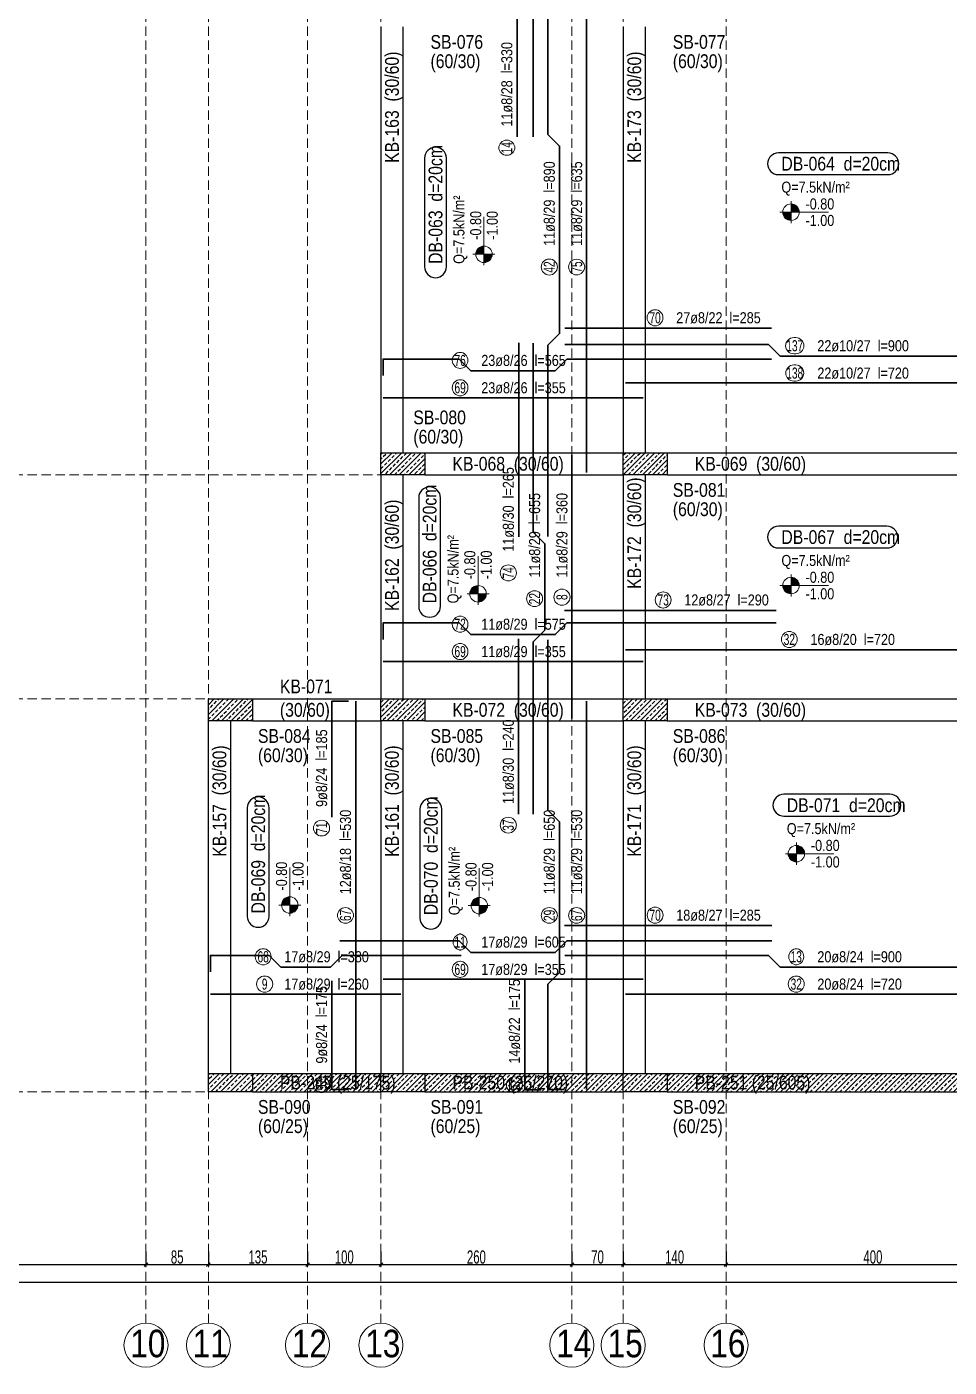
# Model space of a CAD drawing. Header units: millimetres. Extents: x 2300 to 11114, y 689 to 8824.
# Drawn here: x 5795 to 7051, y 809 to 2634 of the extents above; entities that cross this region are included whole.
import ezdxf
from ezdxf.enums import TextEntityAlignment as Align

# ---------------------------------------------------------------- set-up
doc = ezdxf.new("R2010")
doc.units = ezdxf.units.MM
doc.linetypes.add('DASHED', pattern=[19.05, 12.7, -6.35])
for name, color, linetype, lineweight in [('AKS BALONU (BEYKENT)', 7, 'Continuous', 20), ('AKS CIZGISI (BEYKENT)', 252, 'DASHED', 20), ('AKS NO (BEYKENT)', 3, 'Continuous', 20), ('AKS OLCU (BEYKENT)', 200, 'Continuous', 20), ('DONATI (BEYKENT)', 4, 'Continuous', 35), ('DONATI YAZISI (BEYKENT)', 3, 'Continuous', 20), ('DOSEME ISMI (BEYKENT)', 9, 'Continuous', 20), ('DOSEME PAFTA (BEYKENT)', 3, 'Continuous', 20), ('KIRIS (BEYKENT)', 2, 'Continuous', 30), ('KIRIS ISMI (BEYKENT)', 40, 'Continuous', 20), ('KOLON (BEYKENT)', 3, 'Continuous', 30), ('KOLON ISMI (BEYKENT)', 91, 'Continuous', 20), ('KOT CIZGI (BEYKENT)', 120, 'Continuous', 20), ('KOT YAZI (BEYKENT)', 7, 'Continuous', 20), ('PERDE (BEYKENT)', 6, 'Continuous', 30), ('PERDE ISMI (BEYKENT)', 240, 'Continuous', 20), ('POZ BALON (BEYKENT)', 14, 'Continuous', 20), ('POZ NO (BEYKENT)', 2, 'Continuous', 20), ('TARAMA (BEYKENT)', 252, 'Continuous', 25), ('YAZI (BEYKENT)', 140, 'Continuous', 20)]:
    doc.layers.add(name, color=color, linetype=linetype, lineweight=lineweight)
doc.styles.add('DONATI YAZISI (BEYKENT)', font='')
doc.styles.add('DSMOLC-50', font='bahnschrift light condensed', dxfattribs={"width": 0.75, "height": 18})
doc.styles.add('KOT (BEYKENT)', font='')
doc.styles.add('stastyle', font='RomanSTA.ttf')
doc.styles.add('YAZI (BEYKENT)', font='')
doc.styles.get('DONATI YAZISI (BEYKENT)').set_extended_font_data('Bahnschrift Light Condensed')
doc.styles.get('KOT (BEYKENT)').set_extended_font_data('Bahnschrift Light Condensed')
doc.styles.get('YAZI (BEYKENT)').set_extended_font_data('Bahnschrift Light Condensed')
doc.dimstyles.new('DSMOLC-50', dxfattribs={"dimtxt": 18, "dimasz": 5, "dimexe": 2, "dimexo": 2, "dimgap": 1, "dimtad": 1, "dimdec": 1, "dimrnd": 0.5, "dimzin": 12, "dimdsep": 46, "dimtxsty": 'DSMOLC-50', "dimblk": 'OBLIQUE', "dimblk1": 'OBLIQUE', "dimblk2": 'OBLIQUE', "dimcen": 0, "dimclrt": 7, "dimadec": 0, "dimazin": 0, "dimtfac": 1, "dimtdec": 4, "dimtix": 1, "dimtmove": 2, "dimatfit": 3, "dimfxl": 1, "dimtzin": 0, "dimarcsym": 0})
pattern_1 = [(45, (705.027, 417.84), (-6.629126, 6.629126), []), (45, (711.6565, 417.84), (-6.629126, 6.629126), [4.6875, -2.34375])]

# ---------------------------------------------------------------- blocks, each defined once
blk = doc.blocks.new('_Oblique')
at = {"color": 0, "linetype": 'ByBlock', "lineweight": -2}
blk.add_line((-0.5, -0.5), (0.5, 0.5), dxfattribs=at)
blk = doc.blocks.new('*D214')
at = {"layer": 'AKS OLCU (BEYKENT)', "color": 0, "lineweight": -2, "transparency": 16777216}
for p, q in [((5406.9, 966.6), (5406.9, 946.6)), ((5956.9, 966.6), (5956.9, 946.6)), ((5406.9, 948.6), (5956.9, 948.6))]:
    blk.add_line(p, q, dxfattribs=at)
at = {"layer": 'DEFPOINTS', "color": 0, "transparency": 16777216}
for p in [(5406.9, 968.6), (5956.9, 968.6), (5956.9, 948.6)]:
    blk.add_point(p, dxfattribs=at)
at = {"layer": 'AKS OLCU (BEYKENT)', "color": 0, "lineweight": -2, "transparency": 16777216, "xscale": 5, "yscale": 5, "zscale": 5, "rotation": 180}
blk.add_blockref('_Oblique', (5406.9, 948.6), dxfattribs=at)
at = {"layer": 'AKS OLCU (BEYKENT)', "color": 0, "lineweight": -2, "transparency": 16777216, "xscale": 5, "yscale": 5, "zscale": 5}
blk.add_blockref('_Oblique', (5956.9, 948.6), dxfattribs=at)
at = {"layer": 'AKS OLCU (BEYKENT)', "color": 7, "transparency": 16777216, "insert": (5681.9, 958.8), "char_height": 18, "attachment_point": 5, "style": 'DSMOLC-50'}
blk.add_mtext('550', dxfattribs=at)
blk = doc.blocks.new('*D215')
at = {"layer": 'AKS OLCU (BEYKENT)', "color": 0, "lineweight": -2, "transparency": 16777216}
for p, q in [((5956.9, 966.6), (5956.9, 946.6)), ((6041.9, 966.6), (6041.9, 946.6)), ((5956.9, 948.6), (6041.9, 948.6))]:
    blk.add_line(p, q, dxfattribs=at)
at = {"layer": 'DEFPOINTS', "color": 0, "transparency": 16777216}
for p in [(5956.9, 968.6), (6041.9, 968.6), (6041.9, 948.6)]:
    blk.add_point(p, dxfattribs=at)
at = {"layer": 'AKS OLCU (BEYKENT)', "color": 0, "lineweight": -2, "transparency": 16777216, "xscale": 5, "yscale": 5, "zscale": 5, "rotation": 180}
blk.add_blockref('_Oblique', (5956.9, 948.6), dxfattribs=at)
at = {"layer": 'AKS OLCU (BEYKENT)', "color": 0, "lineweight": -2, "transparency": 16777216, "xscale": 5, "yscale": 5, "zscale": 5}
blk.add_blockref('_Oblique', (6041.9, 948.6), dxfattribs=at)
at = {"layer": 'AKS OLCU (BEYKENT)', "color": 7, "transparency": 16777216, "insert": (5999.4, 958.8), "char_height": 18, "attachment_point": 5, "style": 'DSMOLC-50'}
blk.add_mtext('85', dxfattribs=at)
blk = doc.blocks.new('*D216')
at = {"layer": 'AKS OLCU (BEYKENT)', "color": 0, "lineweight": -2, "transparency": 16777216}
for p, q in [((6041.9, 966.6), (6041.9, 946.6)), ((6176.9, 966.6), (6176.9, 946.6)), ((6041.9, 948.6), (6176.9, 948.6))]:
    blk.add_line(p, q, dxfattribs=at)
at = {"layer": 'DEFPOINTS', "color": 0, "transparency": 16777216}
for p in [(6041.9, 968.6), (6176.9, 968.6), (6176.9, 948.6)]:
    blk.add_point(p, dxfattribs=at)
at = {"layer": 'AKS OLCU (BEYKENT)', "color": 0, "lineweight": -2, "transparency": 16777216, "xscale": 5, "yscale": 5, "zscale": 5, "rotation": 180}
blk.add_blockref('_Oblique', (6041.9, 948.6), dxfattribs=at)
at = {"layer": 'AKS OLCU (BEYKENT)', "color": 0, "lineweight": -2, "transparency": 16777216, "xscale": 5, "yscale": 5, "zscale": 5}
blk.add_blockref('_Oblique', (6176.9, 948.6), dxfattribs=at)
at = {"layer": 'AKS OLCU (BEYKENT)', "color": 7, "transparency": 16777216, "insert": (6109.4, 958.8), "char_height": 18, "attachment_point": 5, "style": 'DSMOLC-50'}
blk.add_mtext('135', dxfattribs=at)
blk = doc.blocks.new('*D217')
at = {"layer": 'AKS OLCU (BEYKENT)', "color": 0, "lineweight": -2, "transparency": 16777216}
for p, q in [((6176.9, 966.6), (6176.9, 946.6)), ((6276.9, 966.6), (6276.9, 946.6)), ((6176.9, 948.6), (6276.9, 948.6))]:
    blk.add_line(p, q, dxfattribs=at)
at = {"layer": 'DEFPOINTS', "color": 0, "transparency": 16777216}
for p in [(6176.9, 968.6), (6276.9, 968.6), (6276.9, 948.6)]:
    blk.add_point(p, dxfattribs=at)
at = {"layer": 'AKS OLCU (BEYKENT)', "color": 0, "lineweight": -2, "transparency": 16777216, "xscale": 5, "yscale": 5, "zscale": 5, "rotation": 180}
blk.add_blockref('_Oblique', (6176.9, 948.6), dxfattribs=at)
at = {"layer": 'AKS OLCU (BEYKENT)', "color": 0, "lineweight": -2, "transparency": 16777216, "xscale": 5, "yscale": 5, "zscale": 5}
blk.add_blockref('_Oblique', (6276.9, 948.6), dxfattribs=at)
at = {"layer": 'AKS OLCU (BEYKENT)', "color": 7, "transparency": 16777216, "insert": (6226.9, 958.8), "char_height": 18, "attachment_point": 5, "style": 'DSMOLC-50'}
blk.add_mtext('100', dxfattribs=at)
blk = doc.blocks.new('*D218')
at = {"layer": 'AKS OLCU (BEYKENT)', "color": 0, "lineweight": -2, "transparency": 16777216}
for p, q in [((6276.9, 966.6), (6276.9, 946.6)), ((6536.9, 966.6), (6536.9, 946.6)), ((6276.9, 948.6), (6536.9, 948.6))]:
    blk.add_line(p, q, dxfattribs=at)
at = {"layer": 'DEFPOINTS', "color": 0, "transparency": 16777216}
for p in [(6276.9, 968.6), (6536.9, 968.6), (6536.9, 948.6)]:
    blk.add_point(p, dxfattribs=at)
at = {"layer": 'AKS OLCU (BEYKENT)', "color": 0, "lineweight": -2, "transparency": 16777216, "xscale": 5, "yscale": 5, "zscale": 5, "rotation": 180}
blk.add_blockref('_Oblique', (6276.9, 948.6), dxfattribs=at)
at = {"layer": 'AKS OLCU (BEYKENT)', "color": 0, "lineweight": -2, "transparency": 16777216, "xscale": 5, "yscale": 5, "zscale": 5}
blk.add_blockref('_Oblique', (6536.9, 948.6), dxfattribs=at)
at = {"layer": 'AKS OLCU (BEYKENT)', "color": 7, "transparency": 16777216, "insert": (6406.9, 958.8), "char_height": 18, "attachment_point": 5, "style": 'DSMOLC-50'}
blk.add_mtext('260', dxfattribs=at)
blk = doc.blocks.new('*D219')
at = {"layer": 'AKS OLCU (BEYKENT)', "color": 0, "lineweight": -2, "transparency": 16777216}
for p, q in [((6536.9, 966.6), (6536.9, 946.6)), ((6606.9, 966.6), (6606.9, 946.6)), ((6536.9, 948.6), (6606.9, 948.6))]:
    blk.add_line(p, q, dxfattribs=at)
at = {"layer": 'DEFPOINTS', "color": 0, "transparency": 16777216}
for p in [(6536.9, 968.6), (6606.9, 968.6), (6606.9, 948.6)]:
    blk.add_point(p, dxfattribs=at)
at = {"layer": 'AKS OLCU (BEYKENT)', "color": 0, "lineweight": -2, "transparency": 16777216, "xscale": 5, "yscale": 5, "zscale": 5, "rotation": 180}
blk.add_blockref('_Oblique', (6536.9, 948.6), dxfattribs=at)
at = {"layer": 'AKS OLCU (BEYKENT)', "color": 0, "lineweight": -2, "transparency": 16777216, "xscale": 5, "yscale": 5, "zscale": 5}
blk.add_blockref('_Oblique', (6606.9, 948.6), dxfattribs=at)
at = {"layer": 'AKS OLCU (BEYKENT)', "color": 7, "transparency": 16777216, "insert": (6571.9, 958.8), "char_height": 18, "attachment_point": 5, "style": 'DSMOLC-50'}
blk.add_mtext('70', dxfattribs=at)
blk = doc.blocks.new('*D220')
at = {"layer": 'AKS OLCU (BEYKENT)', "color": 0, "lineweight": -2, "transparency": 16777216}
for p, q in [((6606.9, 966.6), (6606.9, 946.6)), ((6746.9, 966.6), (6746.9, 946.6)), ((6606.9, 948.6), (6746.9, 948.6))]:
    blk.add_line(p, q, dxfattribs=at)
at = {"layer": 'DEFPOINTS', "color": 0, "transparency": 16777216}
for p in [(6606.9, 968.6), (6746.9, 968.6), (6746.9, 948.6)]:
    blk.add_point(p, dxfattribs=at)
at = {"layer": 'AKS OLCU (BEYKENT)', "color": 0, "lineweight": -2, "transparency": 16777216, "xscale": 5, "yscale": 5, "zscale": 5, "rotation": 180}
blk.add_blockref('_Oblique', (6606.9, 948.6), dxfattribs=at)
at = {"layer": 'AKS OLCU (BEYKENT)', "color": 0, "lineweight": -2, "transparency": 16777216, "xscale": 5, "yscale": 5, "zscale": 5}
blk.add_blockref('_Oblique', (6746.9, 948.6), dxfattribs=at)
at = {"layer": 'AKS OLCU (BEYKENT)', "color": 7, "transparency": 16777216, "insert": (6676.9, 958.8), "char_height": 18, "attachment_point": 5, "style": 'DSMOLC-50'}
blk.add_mtext('140', dxfattribs=at)
blk = doc.blocks.new('*D221')
at = {"layer": 'AKS OLCU (BEYKENT)', "color": 0, "lineweight": -2, "transparency": 16777216}
for p, q in [((6746.9, 966.6), (6746.9, 946.6)), ((7146.9, 966.6), (7146.9, 946.6)), ((6746.9, 948.6), (7146.9, 948.6))]:
    blk.add_line(p, q, dxfattribs=at)
at = {"layer": 'DEFPOINTS', "color": 0, "transparency": 16777216}
for p in [(6746.9, 968.6), (7146.9, 968.6), (7146.9, 948.6)]:
    blk.add_point(p, dxfattribs=at)
at = {"layer": 'AKS OLCU (BEYKENT)', "color": 0, "lineweight": -2, "transparency": 16777216, "xscale": 5, "yscale": 5, "zscale": 5, "rotation": 180}
blk.add_blockref('_Oblique', (6746.9, 948.6), dxfattribs=at)
at = {"layer": 'AKS OLCU (BEYKENT)', "color": 0, "lineweight": -2, "transparency": 16777216, "xscale": 5, "yscale": 5, "zscale": 5}
blk.add_blockref('_Oblique', (7146.9, 948.6), dxfattribs=at)
at = {"layer": 'AKS OLCU (BEYKENT)', "color": 7, "transparency": 16777216, "insert": (6946.9, 958.8), "char_height": 18, "attachment_point": 5, "style": 'DSMOLC-50'}
blk.add_mtext('400', dxfattribs=at)
blk = doc.blocks.new('*D246')
at = {"layer": 'AKS OLCU (BEYKENT)', "color": 0, "lineweight": -2, "transparency": 16777216}
for p, q in [((3561.9, 966.6), (3561.9, 922.6)), ((10671.9, 966.6), (10671.9, 922.6)), ((3561.9, 924.6), (10671.9, 924.6))]:
    blk.add_line(p, q, dxfattribs=at)
at = {"layer": 'DEFPOINTS', "color": 0, "transparency": 16777216}
for p in [(3561.9, 968.6), (10671.9, 968.6), (10671.9, 924.6)]:
    blk.add_point(p, dxfattribs=at)
at = {"layer": 'AKS OLCU (BEYKENT)', "color": 0, "lineweight": -2, "transparency": 16777216, "xscale": 5, "yscale": 5, "zscale": 5, "rotation": 180}
blk.add_blockref('_Oblique', (3561.9, 924.6), dxfattribs=at)
at = {"layer": 'AKS OLCU (BEYKENT)', "color": 0, "lineweight": -2, "transparency": 16777216, "xscale": 5, "yscale": 5, "zscale": 5}
blk.add_blockref('_Oblique', (10671.9, 924.6), dxfattribs=at)
at = {"layer": 'AKS OLCU (BEYKENT)', "color": 7, "transparency": 16777216, "insert": (7116.9, 934.8), "char_height": 18, "attachment_point": 5, "style": 'DSMOLC-50'}
blk.add_mtext('7110', dxfattribs=at)

msp = doc.modelspace()

# ---------------------------------------------------------------- hatches: boundary and pattern name
at = {"layer": 'KOT CIZGI (BEYKENT)'}
h = msp.add_hatch(color=256, dxfattribs=at)
h.dxf.hatch_style = 1
h.paths.add_polyline_path([(6835.38, 2392.71), (6835.38, 2381.46), (6846.63, 2381.46, 0.4142136)])
h = msp.add_hatch(color=256, dxfattribs=at)
h.dxf.hatch_style = 1
h.paths.add_polyline_path([(6835.38, 2381.46), (6824.13, 2381.46, 0.4142136), (6835.38, 2370.21)])
h = msp.add_hatch(color=256, dxfattribs=at)
h.dxf.hatch_style = 1
h.paths.add_polyline_path([(6405.96, 2324.14), (6417.21, 2324.14), (6417.21, 2335.39, 0.4142136)])
h = msp.add_hatch(color=256, dxfattribs=at)
h.dxf.hatch_style = 1
h.paths.add_polyline_path([(6417.21, 2324.14), (6417.21, 2312.89, 0.4142136), (6428.46, 2324.14)])
h = msp.add_hatch(color=256, dxfattribs=at)
h.dxf.hatch_style = 1
h.paths.add_polyline_path([(6835.38, 1884.38), (6835.38, 1873.13), (6846.63, 1873.13, 0.4142136)])
h = msp.add_hatch(color=256, dxfattribs=at)
h.dxf.hatch_style = 1
h.paths.add_polyline_path([(6397.91, 1861.87), (6409.16, 1861.87), (6409.16, 1873.12, 0.4142136)])
h = msp.add_hatch(color=256, dxfattribs=at)
h.dxf.hatch_style = 1
h.paths.add_polyline_path([(6409.16, 1861.87), (6409.16, 1850.62, 0.4142136), (6420.41, 1861.87)])
h = msp.add_hatch(color=256, dxfattribs=at)
h.dxf.hatch_style = 1
h.paths.add_polyline_path([(6835.38, 1873.13), (6824.13, 1873.13, 0.4142136), (6835.38, 1861.88)])
h = msp.add_hatch(color=256, dxfattribs=at)
h.dxf.hatch_style = 1
h.paths.add_polyline_path([(6842.72, 1519.31), (6842.72, 1508.06), (6853.97, 1508.06, 0.4142136)])
h = msp.add_hatch(color=256, dxfattribs=at)
h.dxf.hatch_style = 1
h.paths.add_polyline_path([(6842.72, 1508.06), (6831.47, 1508.06, 0.4142136), (6842.72, 1496.81)])
h = msp.add_hatch(color=256, dxfattribs=at)
h.dxf.hatch_style = 1
h.paths.add_polyline_path([(6141.48, 1438.13), (6152.73, 1438.13), (6152.73, 1449.38, 0.4142136)])
h = msp.add_hatch(color=256, dxfattribs=at)
h.dxf.hatch_style = 1
h.paths.add_polyline_path([(6399.6, 1437.31), (6410.85, 1437.31), (6410.85, 1448.56, 0.4142136)])
h = msp.add_hatch(color=256, dxfattribs=at)
h.dxf.hatch_style = 1
h.paths.add_polyline_path([(6152.73, 1438.13), (6152.73, 1426.88, 0.4142136), (6163.98, 1438.13)])
h = msp.add_hatch(color=256, dxfattribs=at)
h.dxf.hatch_style = 1
h.paths.add_polyline_path([(6410.85, 1437.31), (6410.85, 1426.06, 0.4142136), (6422.1, 1437.31)])
at = {"layer": 'TARAMA (BEYKENT)'}
h = msp.add_hatch(dxfattribs=at)
h.set_pattern_fill('ANSI33', color=256, scale=1.5, style=0, pattern_type=0)
h.set_pattern_definition(pattern_1)
h.paths.add_polyline_path([(6276.88, 2053.91), (6336.88, 2053.91), (6336.88, 2023.91), (6276.88, 2023.91)], flags=0)
h = msp.add_hatch(dxfattribs=at)
h.set_pattern_fill('ANSI33', color=256, scale=1.5, style=0, pattern_type=0)
h.set_pattern_definition(pattern_1)
h.paths.add_polyline_path([(6606.88, 2053.91), (6666.88, 2053.91), (6666.88, 2023.91), (6606.88, 2023.91)], flags=0)
h = msp.add_hatch(dxfattribs=at)
h.set_pattern_fill('ANSI33', color=256, scale=1.5, style=0, pattern_type=0)
h.set_pattern_definition(pattern_1)
h.paths.add_polyline_path([(6041.88, 1718.91), (6101.88, 1718.91), (6101.88, 1688.91), (6041.88, 1688.91)], flags=0)
h = msp.add_hatch(dxfattribs=at)
h.set_pattern_fill('ANSI33', color=256, scale=1.5, style=0, pattern_type=0)
h.set_pattern_definition(pattern_1)
h.paths.add_polyline_path([(6276.88, 1718.91), (6336.88, 1718.91), (6336.88, 1688.91), (6276.88, 1688.91)], flags=0)
h = msp.add_hatch(dxfattribs=at)
h.set_pattern_fill('ANSI33', color=256, scale=1.5, style=0, pattern_type=0)
h.set_pattern_definition(pattern_1)
h.paths.add_polyline_path([(6606.88, 1718.91), (6666.88, 1718.91), (6666.88, 1688.91), (6606.88, 1688.91)], flags=0)
h = msp.add_hatch(dxfattribs=at)
h.set_pattern_fill('ANSI33', color=256, scale=1.5, style=0, pattern_type=0)
h.set_pattern_definition(pattern_1)
h.paths.add_polyline_path([(6041.88, 1208.91), (6101.88, 1208.91), (6101.88, 1183.91), (6041.88, 1183.91)], flags=0)
h = msp.add_hatch(dxfattribs=at)
h.set_pattern_fill('ANSI33', color=256, scale=1.5, style=0, pattern_type=0)
h.set_pattern_definition([(45, (315.0275, 417.74), (-6.629126, 6.629126), []), (45, (321.657, 417.74), (-6.629126, 6.629126), [4.6875, -2.34375])])
h.paths.add_polyline_path([(6101.88, 1208.81), (6276.88, 1208.81), (6276.88, 1183.81), (6101.88, 1183.81)])
h = msp.add_hatch(dxfattribs=at)
h.set_pattern_fill('ANSI33', color=256, scale=1.5, style=0, pattern_type=0)
h.set_pattern_definition(pattern_1)
h.paths.add_polyline_path([(6276.88, 1208.91), (6336.88, 1208.91), (6336.88, 1183.91), (6276.88, 1183.91)], flags=0)
h = msp.add_hatch(dxfattribs=at)
h.set_pattern_fill('ANSI33', color=256, scale=1.5, style=0, pattern_type=0)
h.set_pattern_definition([(45, (645.027, 417.74), (-6.629126, 6.629126), []), (45, (651.656, 417.74), (-6.629126, 6.629126), [4.6875, -2.34375])])
h.paths.add_polyline_path([(6336.88, 1208.91), (6606.88, 1208.81), (6606.88, 1183.81), (6336.88, 1183.91)])
h = msp.add_hatch(dxfattribs=at)
h.set_pattern_fill('ANSI33', color=256, scale=1.5, style=0, pattern_type=0)
h.set_pattern_definition(pattern_1)
h.paths.add_polyline_path([(6606.88, 1208.91), (6666.88, 1208.91), (6666.88, 1183.91), (6606.88, 1183.91)], flags=0)
at = {"layer": 'TARAMA (BEYKENT)', "lineweight": -3}
h = msp.add_hatch(dxfattribs=at)
h.set_pattern_fill('ANSI33', color=256, scale=1.5, style=0)
h.set_pattern_definition([(45, (-157652.923, -16846.83), (-6.7351921, 6.7351921), []), (45, (-157646.188, -16846.83), (-6.7351921, 6.7351921), [4.7625, -2.38125])])
h.paths.add_polyline_path([(7271.88, 1208.91), (6666.88, 1208.91), (6666.88, 1183.91), (7271.88, 1183.91)])

# ---------------------------------------------------------------- linework, layer by layer
at = {"layer": 'AKS BALONU (BEYKENT)'}
for centre in [(5956.88, 838.91), (6041.88, 838.91), (6176.88, 838.91), (6276.88, 838.91), (6536.88, 838.91), (6606.88, 838.91), (6746.88, 838.91)]:
    msp.add_circle(centre, 30, dxfattribs=at)
at = {"layer": 'AKS CIZGISI (BEYKENT)'}
for p, q in [((5956.88, 868.91), (5956.88, 8453.91)), ((6041.88, 868.91), (6041.88, 8453.91)), ((6176.88, 868.91), (6176.88, 8453.91)), ((6276.88, 868.91), (6276.88, 8453.91)), ((6536.88, 868.91), (6536.88, 8453.91)), ((6606.88, 868.91), (6606.88, 8453.91)), ((6746.88, 868.91), (6746.88, 8453.91)), ((3261.88, 2023.91), (10994.38, 2023.91)), ((3261.88, 1718.91), (10994.38, 1718.91)), ((3261.88, 1183.91), (10994.38, 1183.91))]:
    msp.add_line(p, q, dxfattribs=at)
at = {"layer": 'DONATI (BEYKENT)'}
for points in [[(6484.38, 2484.27), (6484.38, 2810.27), (6500.29, 2826.19), (6500.28, 3081.35), (6484.38, 3097.27), (6484.38, 3437.02)], [(6462.46, 2484.17), (6462.46, 2812.52)], [(6504.38, 1940.03), (6504.38, 2200.28), (6520.29, 2216.2), (6520.28, 2471.36), (6504.38, 2487.28), (6504.38, 2813.28)], [(6556.88, 2026.91), (6556.88, 2660.91)], [(6527.46, 2223.57), (6808.66, 2223.57)], [(6464.52, 1939.52), (6464.52, 2203.54)], [(6484.38, 1561.95), (6484.38, 1796.52), (6500.29, 1812.44), (6500.28, 1930.1), (6484.38, 1946.02), (6484.38, 2203.27)], [(6527.25, 2201.41), (6804.5, 2201.41), (6820.42, 2185.5), (7118.08, 2185.51), (7134, 2201.41), (7411.25, 2201.41)], [(6279.78, 2158.91), (6279.76, 2181.41), (6383.26, 2181.41), (6399.17, 2165.5), (6514.34, 2165.51), (6530.26, 2181.41), (6808.77, 2181.41)], [(6609.88, 2148.91), (7328.88, 2148.91)], [(6279.88, 2128.91), (6633.88, 2128.91)], [(6536.88, 1691.9), (6536.88, 2050.9)], [(6527.02, 1839.36), (6814.98, 1839.36)], [(6279.78, 1799.74), (6279.76, 1822.24), (6383.26, 1822.24), (6399.17, 1806.34), (6514.34, 1806.34), (6530.26, 1822.24), (6815.01, 1822.24)], [(6464.46, 1561.84), (6464.46, 1800.75)], [(6526.88, 1186.8), (6504.38, 1186.78), (6504.38, 1330.28), (6520.29, 1346.2), (6520.28, 1551.36), (6504.38, 1567.28), (6504.38, 1799.23)], [(6609.88, 1785.58), (7328.88, 1785.58)], [(6279.88, 1769.74), (6633.88, 1769.74)], [(6210.16, 1557.87), (6210.16, 1715.8), (6232.66, 1715.8)], [(6242.72, 1186.91), (6242.72, 1715.91)], [(6556.88, 1186.91), (6556.88, 1715.91)], [(6526.69, 1410.18), (6809.28, 1410.18)], [(6221, 1389.49), (6383.25, 1389.49), (6399.17, 1373.58), (6514.33, 1373.59), (6530.25, 1389.49), (6809.39, 1389.49)], [(6044.78, 1346.98), (6044.76, 1369.48), (6124.51, 1369.48), (6140.42, 1353.58), (6208.09, 1353.59), (6224.01, 1369.48), (6386.26, 1369.48)], [(6527.26, 1369.48), (6804.51, 1369.48), (6820.43, 1353.58), (7118.09, 1353.59), (7134.01, 1369.48), (7411.26, 1369.48)], [(6232.66, 1186.8), (6210.16, 1186.8), (6210.16, 1334.87)], [(6279.88, 1336.99), (6633.88, 1336.99)], [(6495.32, 1186.67), (6472.82, 1186.67), (6472.82, 1337.05)], [(6044.88, 1316.98), (6303.88, 1316.98)], [(6609.88, 1316.98), (7328.88, 1316.98)]]:
    msp.add_lwpolyline(points, dxfattribs=at)
at = {"layer": 'DOSEME PAFTA (BEYKENT)', "lineweight": -3}
for points in [[(6366.08, 2307.11), (6366.08, 2455.11, 1), (6336.41, 2455.11), (6336.41, 2307.11, 1)], [(6818.34, 2432.59), (6967.27, 2432.59, 1), (6967.27, 2462.27), (6818.34, 2462.27, 1)], [(6358.04, 1844.84), (6358.04, 1992.56, 1), (6328.36, 1992.56), (6328.36, 1844.84, 1)], [(6818.34, 1924.26), (6965.93, 1924.26, 1), (6965.93, 1953.93), (6818.34, 1953.93, 1)], [(6825.68, 1559.18), (6970.18, 1559.18, 1), (6970.18, 1588.86), (6825.68, 1588.86, 1)], [(6124.56, 1422.7), (6124.56, 1570.42, 1), (6094.88, 1570.42), (6094.88, 1422.7, 1)], [(6359.72, 1420.28), (6359.72, 1568.63, 1), (6330.05, 1568.63), (6330.05, 1420.28, 1)]]:
    msp.add_lwpolyline(points, format="xyb", close=True, dxfattribs=at)
at = {"layer": 'KIRIS (BEYKENT)'}
for p, q in [((6276.78, 2633.81), (6276.78, 2053.81)), ((6306.88, 2633.81), (6306.88, 2053.81)), ((6606.78, 2633.81), (6606.78, 2053.81)), ((6636.88, 2633.81), (6636.88, 2053.81)), ((6336.78, 2053.91), (6606.78, 2053.91)), ((6666.78, 2053.91), (7271.98, 2053.91)), ((6276.78, 2023.81), (6276.78, 1719.01)), ((6306.88, 2023.81), (6306.88, 1719.01)), ((6336.78, 2023.91), (6606.78, 2023.91)), ((6606.78, 2023.81), (6606.78, 1719.01)), ((6636.88, 2023.81), (6636.88, 1719.01)), ((6666.78, 2023.91), (7271.98, 2023.91)), ((6101.78, 1718.91), (6276.78, 1718.91)), ((6336.78, 1718.91), (6606.78, 1718.91)), ((6666.78, 1718.91), (7271.98, 1718.91)), ((6041.78, 1689.01), (6041.78, 1208.81)), ((6071.88, 1689.01), (6071.88, 1208.81)), ((6101.78, 1688.91), (6276.78, 1688.91)), ((6276.78, 1689.01), (6276.78, 1208.81)), ((6306.88, 1689.01), (6306.88, 1208.81)), ((6336.78, 1688.91), (6606.78, 1688.91)), ((6606.78, 1689.01), (6606.78, 1208.81)), ((6636.88, 1689.01), (6636.88, 1208.81)), ((6666.78, 1688.91), (7271.98, 1688.91))]:
    msp.add_line(p, q, dxfattribs=at)
at = {"layer": 'KOLON (BEYKENT)'}
for points in [[(6276.88, 2053.91), (6336.88, 2053.91), (6336.88, 2023.91), (6276.88, 2023.91)], [(6606.88, 2053.91), (6666.88, 2053.91), (6666.88, 2023.91), (6606.88, 2023.91)], [(6041.88, 1718.91), (6101.88, 1718.91), (6101.88, 1688.91), (6041.88, 1688.91)], [(6276.88, 1718.91), (6336.88, 1718.91), (6336.88, 1688.91), (6276.88, 1688.91)], [(6606.88, 1718.91), (6666.88, 1718.91), (6666.88, 1688.91), (6606.88, 1688.91)], [(6041.88, 1208.91), (6101.88, 1208.91), (6101.88, 1183.91), (6041.88, 1183.91)], [(6276.88, 1208.91), (6336.88, 1208.91), (6336.88, 1183.91), (6276.88, 1183.91)], [(6606.88, 1208.91), (6666.88, 1208.91), (6666.88, 1183.91), (6606.88, 1183.91)]]:
    msp.add_lwpolyline(points, close=True, dxfattribs=at)
at = {"layer": 'KOT CIZGI (BEYKENT)'}
for p, q in [((6835.38, 2396.46), (6835.38, 2366.46)), ((6417.21, 2309.14), (6417.21, 2375.18)), ((6820.38, 2381.46), (6886.42, 2381.46)), ((6402.21, 2324.14), (6432.21, 2324.14)), ((6409.16, 1846.87), (6409.16, 1912.91)), ((6835.38, 1888.13), (6835.38, 1858.13)), ((6394.16, 1861.87), (6424.16, 1861.87)), ((6820.38, 1873.13), (6886.42, 1873.13)), ((6842.72, 1523.06), (6842.72, 1493.06)), ((6827.72, 1508.06), (6893.76, 1508.06)), ((6152.73, 1423.13), (6152.73, 1489.16)), ((6410.85, 1422.31), (6410.85, 1488.35)), ((6137.73, 1438.13), (6167.73, 1438.13)), ((6395.85, 1437.31), (6425.85, 1437.31))]:
    msp.add_line(p, q, dxfattribs=at)
for centre in [(6835.38, 2381.46), (6417.21, 2324.14), (6835.38, 1873.13), (6409.16, 1861.87), (6842.72, 1508.06), (6152.73, 1438.13), (6410.85, 1437.31)]:
    msp.add_circle(centre, 11.25, dxfattribs=at)
at = {"layer": 'PERDE (BEYKENT)'}
for p, q in [((6101.78, 1208.91), (6276.78, 1208.91)), ((6336.78, 1208.91), (6606.78, 1208.91)), ((6666.78, 1208.91), (7271.98, 1208.91)), ((6101.78, 1183.91), (6276.78, 1183.91)), ((6336.78, 1183.91), (6606.78, 1183.91)), ((6666.78, 1183.91), (7271.98, 1183.91))]:
    msp.add_line(p, q, dxfattribs=at)
at = {"layer": 'POZ BALON (BEYKENT)'}
for p, q in [((6437.32, 2469.88), (6437.32, 2468.55)), ((6459.32, 2469.88), (6459.32, 2468.55)), ((6495.14, 2306.9), (6495.14, 2306.71)), ((6517.14, 2306.9), (6517.14, 2306.71)), ((6532.38, 2307.12), (6532.38, 2306.46)), ((6554.38, 2307.12), (6554.38, 2306.46)), ((6650.47, 2248.71), (6650.01, 2248.71)), ((6650.47, 2226.71), (6650.01, 2226.71)), ((6839.1, 2210.64), (6841.89, 2210.64)), ((6385.12, 2190.64), (6384.39, 2190.64)), ((6839.1, 2188.64), (6841.89, 2188.64)), ((6839.15, 2173.41), (6841.82, 2173.41)), ((6385.12, 2168.64), (6384.39, 2168.64)), ((6385.05, 2153.41), (6384.44, 2153.41)), ((6839.15, 2151.41), (6841.82, 2151.41)), ((6385.05, 2131.41), (6384.44, 2131.41)), ((6439.38, 1890.53), (6439.38, 1890.29)), ((6461.38, 1890.53), (6461.38, 1890.29)), ((6661.55, 1864.5), (6660.95, 1864.5)), ((6475.15, 1855.56), (6475.15, 1855.02)), ((6497.15, 1855.56), (6497.15, 1855.02)), ((6385.07, 1831.47), (6384.44, 1831.47)), ((6661.55, 1842.5), (6660.95, 1842.5)), ((6385.07, 1809.47), (6384.44, 1809.47)), ((6833.25, 1810.72), (6832.9, 1810.72)), ((6385.05, 1794.24), (6384.44, 1794.24)), ((6833.25, 1788.72), (6832.9, 1788.72)), ((6385.05, 1772.24), (6384.44, 1772.24)), ((6185.02, 1543.15), (6185.02, 1542.68)), ((6207.02, 1543.15), (6207.02, 1542.68)), ((6439.32, 1547.16), (6439.32, 1546.61)), ((6461.32, 1547.16), (6461.32, 1546.61)), ((6217.58, 1424.45), (6217.58, 1423.61)), ((6239.58, 1424.45), (6239.58, 1423.61)), ((6495.14, 1424.34), (6495.14, 1423.7)), ((6517.14, 1424.34), (6517.14, 1423.7)), ((6532.38, 1424.42), (6532.38, 1423.59)), ((6554.38, 1424.42), (6554.38, 1423.59)), ((6650.52, 1435.32), (6650.06, 1435.32)), ((6650.52, 1413.32), (6650.06, 1413.32)), ((6386.26, 1398.72), (6383.23, 1398.72)), ((6116.74, 1378.72), (6116.27, 1378.72)), ((6386.26, 1376.72), (6383.23, 1376.72)), ((6843.31, 1378.72), (6841.7, 1378.72)), ((6116.74, 1356.72), (6116.27, 1356.72)), ((6385.04, 1361.49), (6384.43, 1361.49)), ((6843.31, 1356.72), (6841.7, 1356.72)), ((6385.04, 1339.49), (6384.43, 1339.49)), ((6842.67, 1341.49), (6842.32, 1341.49)), ((6842.67, 1319.49), (6842.32, 1319.49)), ((6185.02, 1193.9), (6185.02, 1193.14)), ((6207.02, 1193.9), (6207.02, 1193.14)), ((6447.68, 1193.77), (6447.68, 1193.01)), ((6469.68, 1193.77), (6469.68, 1193.01))]:
    msp.add_line(p, q, dxfattribs=at)
for centre in [(6523.38, 1857.28), (6118.49, 1330.49)]:
    msp.add_circle(centre, 11, dxfattribs=at)
for centre, start, end in [((6448.32, 2468.55), 0, 180), ((6448.32, 2469.88), 180, 0), ((6506.14, 2306.71), 0, 180), ((6506.14, 2306.9), 180, 0), ((6543.38, 2306.46), 0, 180), ((6543.38, 2307.12), 180, 0), ((6650.47, 2237.71), 90, 270), ((6650.01, 2237.71), 270, 90), ((6839.1, 2199.64), 90, 270), ((6841.89, 2199.64), 270, 90), ((6385.12, 2179.64), 90, 270), ((6384.39, 2179.64), 270, 90), ((6839.15, 2162.41), 90, 270), ((6841.82, 2162.41), 270, 90), ((6385.05, 2142.41), 90, 270), ((6384.44, 2142.41), 270, 90), ((6450.38, 1890.29), 0, 180), ((6450.38, 1890.53), 180, 0), ((6486.15, 1855.02), 0, 180), ((6661.55, 1853.5), 90, 270), ((6660.95, 1853.5), 270, 90), ((6486.15, 1855.56), 180, 0), ((6385.07, 1820.47), 90, 270), ((6384.44, 1820.47), 270, 90), ((6833.25, 1799.72), 90, 270), ((6832.9, 1799.72), 270, 90), ((6385.05, 1783.24), 90, 270), ((6384.44, 1783.24), 270, 90), ((6196.02, 1542.68), 0, 180), ((6450.32, 1546.61), 0, 180), ((6196.02, 1543.15), 180, 0), ((6450.32, 1547.16), 180, 0), ((6228.58, 1423.61), 0, 180), ((6228.58, 1424.45), 180, 0), ((6506.14, 1423.7), 0, 180), ((6506.14, 1424.34), 180, 0), ((6543.38, 1423.59), 0, 180), ((6543.38, 1424.42), 180, 0), ((6650.52, 1424.32), 90, 270), ((6650.06, 1424.32), 270, 90), ((6386.26, 1387.72), 90, 270), ((6383.23, 1387.72), 270, 90), ((6116.74, 1367.72), 90, 270), ((6116.27, 1367.72), 270, 90), ((6843.31, 1367.72), 90, 270), ((6841.7, 1367.72), 270, 90), ((6385.04, 1350.49), 90, 270), ((6384.43, 1350.49), 270, 90), ((6842.67, 1330.49), 90, 270), ((6842.32, 1330.49), 270, 90), ((6196.02, 1193.14), 0, 180), ((6196.02, 1193.9), 180, 0), ((6458.68, 1193.01), 0, 180), ((6458.68, 1193.77), 180, 0)]:
    msp.add_arc(centre, 11, start, end, dxfattribs=at)

# ---------------------------------------------------------------- texts
at = {"layer": 'AKS NO (BEYKENT)', "style": 'YAZI (BEYKENT)'}
for s, p in [('10', (5935.55, 822.41)), ('11', (6020.59, 822.41)), ('12', (6155.54, 822.41)), ('13', (6255.53, 822.41)), ('14', (6515.55, 822.41)), ('15', (6585.63, 822.41)), ('16', (6725.47, 822.41))]:
    msp.add_text(s, height=37.5, dxfattribs=at).set_placement(p)
at = {"layer": 'DONATI (BEYKENT)', "style": 'stastyle'}
for s, p in [('& 1-.2- 1- 3.300002- 3.300002', (6609.88, 2148.91)), ('& 1-.2- 1- 0- 7.249998', (6279.88, 2128.91)), ('& 1-.2- 1- 3.05- 6.099999', (6556.88, 2026.91)), ('& 1-.2- 1- 3.300002- 3.300002', (6609.88, 1789.74)), ('& 1-.2- 1- 0- 7.249998', (6279.88, 1769.74)), ('& 1-.2- 1- 5.349998- 6.099999', (6536.88, 1691.9)), ('& 1-.2- 1- 2.35- 7.25', (6279.88, 1336.99)), ('& 1-.2- 1- 0- 3.300001', (6044.88, 1316.98)), ('& 1-.2- 1- 3.300001- 3.300001', (6609.88, 1316.98)), ('& 1-.2- 1- 0- 0', (6242.72, 1186.91)), ('& 1-.2- 1- 0- 3.05', (6556.88, 1186.91))]:
    msp.add_text(s, height=0.00075, dxfattribs=at).set_placement(p)
at = {"layer": 'DONATI YAZISI (BEYKENT)', "style": 'DONATI YAZISI (BEYKENT)'}
for s, p in [(' 11ø8/28  l=330', (6455.82, 2493.21)), (' 11ø8/29  l=890', (6513.64, 2330.8)), (' 11ø8/29  l=635', (6550.88, 2330.79)), (' 11ø8/30  l=265', (6457.88, 1914.41)), (' 11ø8/29  l=655', (6493.65, 1879.29)), (' 11ø8/29  l=360', (6530.88, 1879.28)), (' 11ø8/30  l=240', (6457.82, 1570.89)), (' 9ø8/24  l=185', (6203.52, 1566.91)), (' 12ø8/18  l=530', (6236.08, 1448.03)), (' 11ø8/29  l=650', (6513.64, 1448.02)), (' 11ø8/29  l=530', (6550.88, 1448)), (' 14ø8/22  l=175', (6466.18, 1217.39)), (' 9ø8/24  l=175', (6203.52, 1217.52))]:
    msp.add_text(s, height=15, rotation=90, dxfattribs=at).set_placement(p)
for s, p in [(' 27ø8/22  l=285', (6674.24, 2230.21)), (' 22ø10/27  l=900', (6866.5, 2192.14)), (' 23ø8/26  l=565', (6408.76, 2172.14)), (' 22ø10/27  l=720', (6866.48, 2154.91)), (' 23ø8/26  l=355', (6408.74, 2134.91)), (' 12ø8/27  l=290', (6685.25, 1846)), (' 11ø8/29  l=575', (6408.76, 1812.97)), (' 16ø8/20  l=720', (6857.08, 1792.22)), (' 11ø8/29  l=355', (6408.74, 1775.74)), (' 18ø8/27  l=285', (6674.29, 1416.82)), (' 17ø8/29  l=605', (6408.75, 1380.22)), (' 17ø8/29  l=380', (6140.51, 1360.22)), (' 20ø8/24  l=900', (6866.51, 1360.22)), (' 17ø8/29  l=355', (6408.73, 1342.99)), (' 17ø8/29  l=260', (6140.49, 1322.99)), (' 20ø8/24  l=720', (6866.49, 1322.99))]:
    msp.add_text(s, height=15, dxfattribs=at).set_placement(p)
at = {"layer": 'DOSEME ISMI (BEYKENT)', "style": 'YAZI (BEYKENT)'}
for s, p in [('DB-063  d=20cm', (6360.6, 2311.07)), ('DB-066  d=20cm', (6352.55, 1848.8)), ('DB-069  d=20cm', (6119.07, 1426.66)), ('DB-070  d=20cm', (6354.24, 1424.24))]:
    msp.add_text(s, height=18.75, rotation=90, dxfattribs=at).set_placement(p)
for s, p in [('DB-064  d=20cm', (6822.3, 2438.07)), ('DB-067  d=20cm', (6822.3, 1929.74)), ('DB-071  d=20cm', (6829.64, 1564.67))]:
    msp.add_text(s, height=18.75, dxfattribs=at).set_placement(p)
at = {"layer": 'KIRIS ISMI (BEYKENT)', "style": 'YAZI (BEYKENT)'}
for s, p in [('KB-163  (30/60)', (6301.27, 2448.52)), ('KB-173  (30/60)', (6631.27, 2448.6)), ('KB-172  (30/60)', (6631.27, 1868.63)), ('KB-162  (30/60)', (6301.27, 1838.53)), ('KB-157  (30/60)', (6066.27, 1503.9)), ('KB-161  (30/60)', (6301.27, 1503.78)), ('KB-171  (30/60)', (6631.27, 1503.86))]:
    msp.add_text(s, height=18.75, rotation=90, dxfattribs=at).set_placement(p)
for s, p in [('KB-068  (30/60)', (6374.28, 2029.53)), ('KB-069  (30/60)', (6704.28, 2029.53)), ('KB-071', (6139.28, 1726.41)), ('(30/60)', (6139.28, 1694.53)), ('KB-072  (30/60)', (6374.28, 1694.53)), ('KB-073  (30/60)', (6704.28, 1694.53))]:
    msp.add_text(s, height=18.75, dxfattribs=at).set_placement(p)
at = {"layer": 'KOLON ISMI (BEYKENT)', "style": 'YAZI (BEYKENT)'}
for s, p in [('SB-076', (6344.38, 2603.91)), ('SB-077', (6674.38, 2603.91)), ('(60/30)', (6344.38, 2577.66)), ('(60/30)', (6674.38, 2577.66)), ('SB-080', (6321, 2092.65)), ('(60/30)', (6321, 2066.4)), ('SB-081', (6674.38, 1993.91)), ('(60/30)', (6674.38, 1967.66)), ('SB-084', (6109.38, 1658.91)), ('SB-085', (6344.38, 1658.91)), ('SB-086', (6674.38, 1658.91)), ('(60/30)', (6109.38, 1632.66)), ('(60/30)', (6344.38, 1632.66)), ('(60/30)', (6674.38, 1632.66)), ('SB-090', (6109.38, 1153.91)), ('SB-091', (6344.38, 1153.91)), ('SB-092', (6674.38, 1153.91)), ('(60/25)', (6109.38, 1127.66)), ('(60/25)', (6344.38, 1127.66)), ('(60/25)', (6674.38, 1127.66))]:
    msp.add_text(s, height=18.75, dxfattribs=at).set_placement(p)
at = {"layer": 'KOT YAZI (BEYKENT)', "style": 'KOT (BEYKENT)'}
for s, p in [(' -0.80', (6850.38, 2385.21)), (' -1.00', (6850.38, 2362.71)), (' -0.80', (6850.38, 1876.88)), (' -1.00', (6850.38, 1854.38)), (' -0.80', (6857.72, 1511.81)), (' -1.00', (6857.72, 1489.31))]:
    msp.add_text(s, height=15, dxfattribs=at).set_placement(p)
for s, p in [(' -0.80', (6413.46, 2339.14)), (' -1.00', (6435.96, 2339.14)), (' -0.80', (6405.41, 1876.87)), (' -1.00', (6427.91, 1876.87)), (' -0.80', (6148.98, 1453.13)), (' -1.00', (6171.48, 1453.13)), (' -0.80', (6407.1, 1452.31)), (' -1.00', (6429.6, 1452.31))]:
    msp.add_text(s, height=15, rotation=90, dxfattribs=at).set_placement(p)
at = {"layer": 'PERDE ISMI (BEYKENT)', "style": 'YAZI (BEYKENT)'}
for s, p in [('PB-249 (25/175)', (6139.28, 1187.03)), ('PB-250 (25/270)', (6374.28, 1187.03)), ('PB-251 (25/605)', (6704.28, 1187.03))]:
    msp.add_text(s, height=18.75, dxfattribs=at).set_placement(p)
at = {"layer": 'POZ NO (BEYKENT)', "style": 'YAZI (BEYKENT)', "width": 0.8}
for s, p in [('14', (6448.32, 2469.21)), ('42', (6506.14, 2306.8)), ('75', (6543.38, 2306.79)), ('74', (6450.38, 1890.41)), ('22', (6486.15, 1855.29)), ('8', (6523.38, 1857.28)), ('37', (6450.32, 1546.89)), ('71', (6196.02, 1542.91)), ('67', (6228.58, 1424.03)), ('29', (6506.14, 1424.02)), ('67', (6543.38, 1424)), ('57', (6196.02, 1193.52)), ('57', (6458.68, 1193.39))]:
    msp.add_text(s, height=15, rotation=90, dxfattribs=at).set_placement(p, align=Align.MIDDLE_CENTER)
for s, p in [('70', (6650.24, 2237.71)), ('137', (6840.5, 2199.64)), ('76', (6384.76, 2179.64)), ('138', (6840.48, 2162.41)), ('69', (6384.74, 2142.41)), ('73', (6661.25, 1853.5)), ('72', (6384.76, 1820.47)), ('32', (6833.08, 1799.72)), ('69', (6384.74, 1783.24)), ('70', (6650.29, 1424.32)), ('11', (6384.75, 1387.72)), ('68', (6116.51, 1367.72)), ('13', (6842.51, 1367.72)), ('69', (6384.73, 1350.49)), ('9', (6118.49, 1330.49)), ('32', (6842.49, 1330.49))]:
    msp.add_text(s, height=15, dxfattribs=at).set_placement(p, align=Align.MIDDLE_CENTER)
at = {"layer": 'YAZI (BEYKENT)', "style": 'YAZI (BEYKENT)'}
for p in [(6822.3, 2408.07), (6822.3, 1899.74), (6829.64, 1534.67)]:
    msp.add_text('Q=7.5kN/m²', height=15, dxfattribs=at).set_placement(p)
for p in [(6390.6, 2311.07), (6382.55, 1848.8), (6384.24, 1424.24)]:
    msp.add_text('Q=7.5kN/m²', height=15, rotation=90, dxfattribs=at).set_placement(p)

# ---------------------------------------------------------------- dimensions: what is measured, and where the dimension line sits
at = {"layer": 'AKS OLCU (BEYKENT)'}
for base, p1, p2, picture, middle in [((10671.88, 924.62), (3561.88, 968.62), (10671.88, 968.62), '*D246', (7116.88, 934.81)), ((5956.88, 948.62), (5406.88, 968.62), (5956.88, 968.62), '*D214', (5681.88, 958.81)), ((6041.88, 948.62), (5956.88, 968.62), (6041.88, 968.62), '*D215', (5999.38, 958.81)), ((6176.88, 948.62), (6041.88, 968.62), (6176.88, 968.62), '*D216', (6109.38, 958.81)), ((6276.88, 948.62), (6176.88, 968.62), (6276.88, 968.62), '*D217', (6226.88, 958.81)), ((6536.88, 948.62), (6276.88, 968.62), (6536.88, 968.62), '*D218', (6406.88, 958.81)), ((6606.88, 948.62), (6536.88, 968.62), (6606.88, 968.62), '*D219', (6571.88, 958.81)), ((6746.88, 948.62), (6606.88, 968.62), (6746.88, 968.62), '*D220', (6676.88, 958.81)), ((7146.88, 948.62), (6746.88, 968.62), (7146.88, 968.62), '*D221', (6946.88, 958.81))]:
    dim = msp.add_linear_dim(base=base, p1=p1, p2=p2, dimstyle='DSMOLC-50', dxfattribs=at)
    dim.commit()
    dim.dimension.update_dxf_attribs({"geometry": picture, "text_midpoint": middle})

doc.saveas('drawing.dxf')
